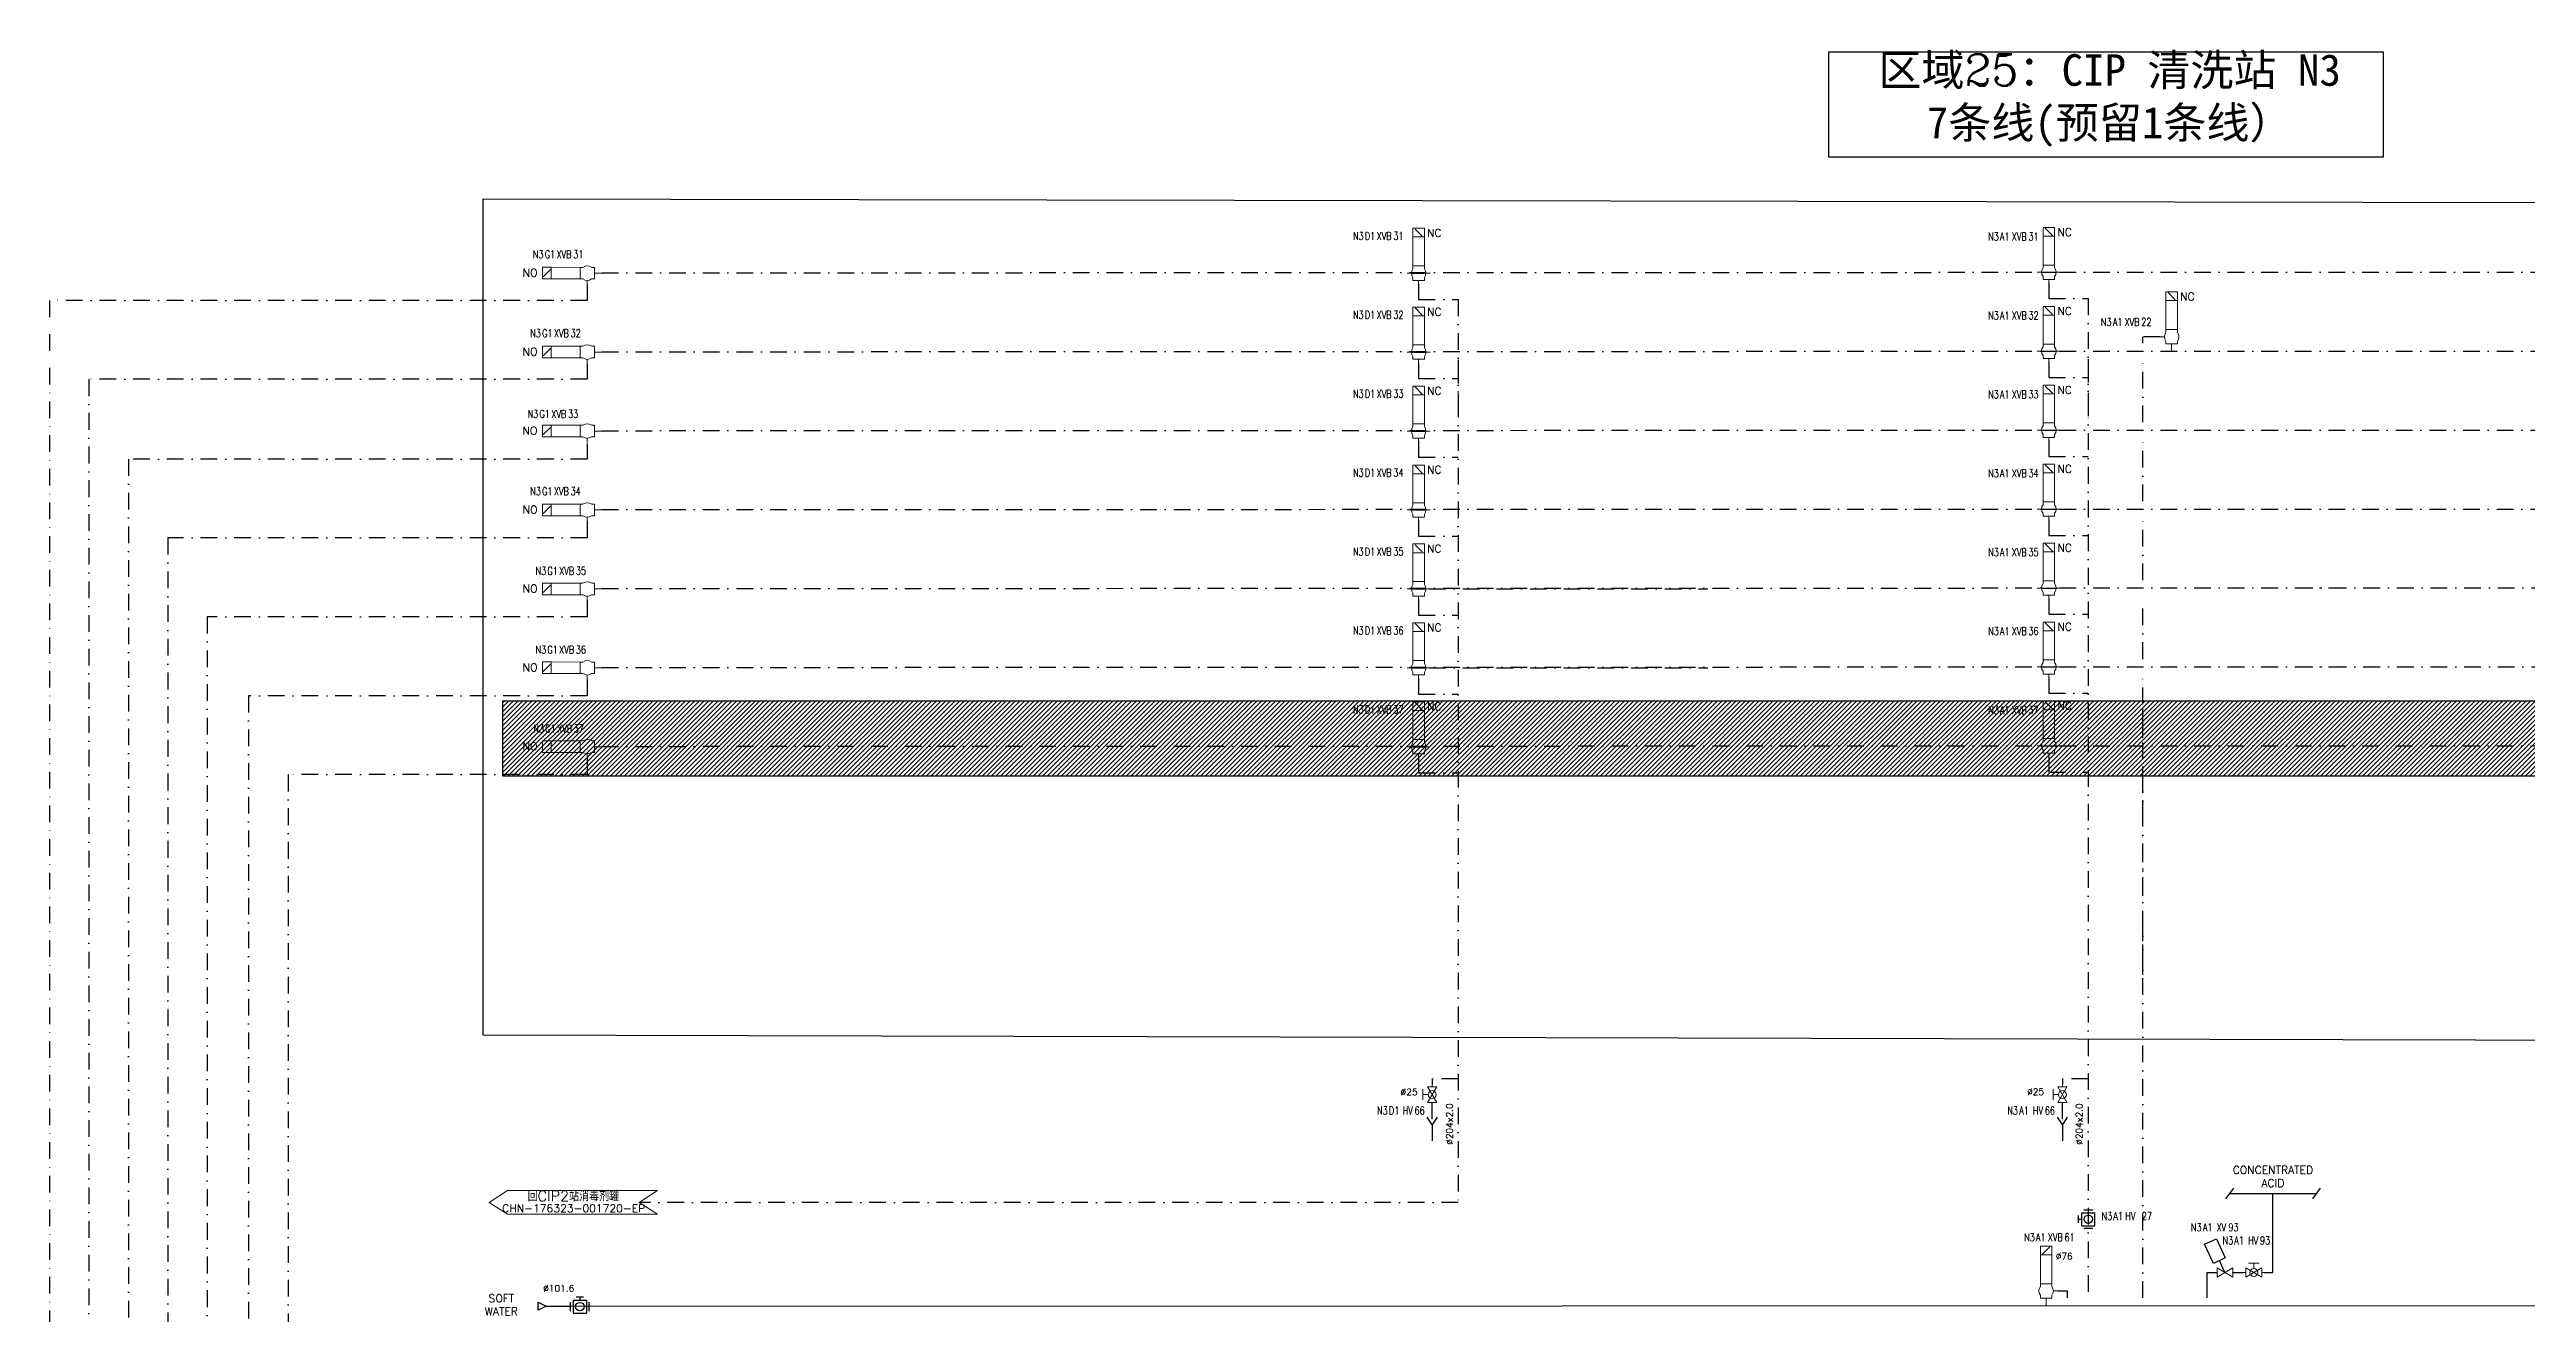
# Model space of a CAD drawing. Header units: inches. Extents: x 23279 to 25519, y 22340 to 23763.
# Drawn here: x 23281 to 24223, y 23283 to 23763 of the extents above; entities that cross this region are included whole.
import ezdxf
from ezdxf.enums import TextEntityAlignment as Align

# ---------------------------------------------------------------- set-up
doc = ezdxf.new("R2010")
doc.units = ezdxf.units.IN
doc.header["$MEASUREMENT"] = 0
doc.linetypes.add('DASHDOT2', pattern=[12.7, 6.35, -3.175, 0, -3.175])
doc.layers.add('31 Equipment', color=7, linetype='Continuous', lineweight=9)
for name, color, linetype in [('Future', 140, 'Continuous'), ('MATERIEL-DIVERS', 7, 'Continuous'), ('REPERES', 7, 'Continuous'), ('Skid', 5, 'Continuous'), ('techn-data', 7, 'Continuous'), ('TEXTES', 7, 'Continuous'), ('TUYAUTERIE-EAU UTILITES FROIDE', 142, 'Continuous'), ('TUYAUTERIE-NEP', 4, 'DASHDOT2'), ('TUYAUTERIE-NEP (CONCENTRES + DETERGENTS)', 1, 'Continuous'), ('TXT_ENG', 7, 'Continuous'), ('TXT_FR', 7, 'Continuous'), ('VANNES', 7, 'Continuous')]:
    doc.layers.add(name, color=color, linetype=linetype)
doc.layers.get('REPERES').off()
doc.styles.add('ROMANC', font='romanc')
doc.styles.add('ROMANS', font='ROMANS.SHX')
doc.styles.add('S', font='SIMPLEX')
doc.styles.add('USER1', font='TXT.SHX', dxfattribs={"bigfont": 'gbcbig.shx'})

# ---------------------------------------------------------------- blocks, each defined once
blk = doc.blocks.new('APV-VLV-SSEAT-SW42-3')
at = {"layer": '31 Equipment', "ltscale": 38}
for p, q in [((1.25, 15.25), (-1.25, 12.75)), ((-2, 2.5), (-2, 1.5)), ((2, 2.5), (2, 1.5)), ((-2, -2.5), (-2, -1.5)), ((2, -2.5), (-2, -2.5)), ((-2, -2.5), (2, -2.5)), ((0, -2.5), (0, -5)), ((2, -2.5), (2, -1.5))]:
    blk.add_line(p, q, dxfattribs=at)
at = {"layer": '31 Equipment'}
for p, q in [((-4, 0), (-2.5, 0)), ((2.5, 0), (4, 0))]:
    blk.add_line(p, q, dxfattribs=at)
at = {"layer": '31 Equipment', "lineweight": 30}
blk.add_line((2.5, 0), (-2.5, 0), dxfattribs=at)
at = {"layer": '31 Equipment', "ltscale": 38}
for points in [[(-2, 12.5), (2, 12.5), (2, 15.5), (-2, 15.5)], [(-2, 2.5), (2, 2.5), (2, 12.5), (-2, 12.5)]]:
    blk.add_lwpolyline(points, close=True, dxfattribs=at)
for start, end in [(143.1301, 216.8699), (323.1301, 36.8699)]:
    blk.add_arc((0, 0), 2.5, start, end, dxfattribs=at)
blk = doc.blocks.new('APV-VLV-SSEAT-SW41-3')
at = {"layer": '31 Equipment', "ltscale": 38}
for p, q in [((1.25, 15.25), (-1.25, 12.75)), ((-2, 2.5), (-2, 1.5)), ((2, 2.5), (2, 1.5)), ((2.5, 0), (4, 0)), ((-2, -2.5), (-2, -1.5)), ((2, -2.5), (-2, -2.5)), ((-2, -2.5), (2, -2.5)), ((0, -2.5), (0, -5)), ((2, -2.5), (2, -1.5))]:
    blk.add_line(p, q, dxfattribs=at)
for points in [[(-2, 12.5), (2, 12.5), (2, 15.5), (-2, 15.5)], [(-2, 2.5), (2, 2.5), (2, 12.5), (-2, 12.5)]]:
    blk.add_lwpolyline(points, close=True, dxfattribs=at)
for start, end in [(143.1301, 216.8699), (323.1301, 36.8699)]:
    blk.add_arc((0, 0), 2.5, start, end, dxfattribs=at)
blk = doc.blocks.new('FLE23')
at = {"color": 7}
for p, q in [((0, -1.5), (0, 1.5)), ((0, 1.5), (3, 0)), ((3, 0), (0, -1.5))]:
    blk.add_line(p, q, dxfattribs=at)
at = {"layer": 'MATERIEL-DIVERS', "color": 2}
for p in [(0, 0), (3, 0)]:
    blk.add_point(p, dxfattribs=at)
at = {"layer": 'MATERIEL-DIVERS', "color": 7, "extrusion": (-1, 0, 0)}
blk.add_point((0, 0), dxfattribs=at)
at = {"layer": 'MATERIEL-DIVERS', "color": 7, "extrusion": (1, 0, 0)}
blk.add_point((3, 0), dxfattribs=at)
blk = doc.blocks.new('VALVBUTT A BRIDES')
at = {"layer": 'VANNES'}
for p, q in [((-3.5, -1.73), (-3.5, 1.74)), ((-2.5, 2.5), (-2.5, -2.5)), ((-2.5, 2.5), (2.5, 2.5)), ((-1.4, 3.77), (1.4, 3.77)), ((0, 3.77), (0, 2.5)), ((2.5, 2.5), (2.5, -2.5)), ((3.5, -1.73), (3.5, 1.74)), ((-2.5, -2.5), (2.5, -2.5))]:
    blk.add_line(p, q, dxfattribs=at)
blk.add_circle((0, 0), 1.6, dxfattribs=at)
blk = doc.blocks.new('VANNE SIEGE INCLINE')
at = {"color": 7}
for p, q in [((-3, 1.73), (-3, -1.73)), ((-3, -1.73), (3, 1.73)), ((3, -1.73), (-3, 1.73)), ((3, 1.73), (3, -1.73))]:
    blk.add_line(p, q, dxfattribs=at)
at = {"color": 7, "extrusion": (-1, 0, 0)}
blk.add_point((-3, 0), dxfattribs=at)
at = {"color": 7, "extrusion": (1, 0, 0)}
blk.add_point((3, 0), dxfattribs=at)
at = {"layer": 'VANNES'}
for p, q in [((3.23, 12.84), (-0.15, 5.59)), ((7.76, 10.73), (3.23, 12.84)), ((4.38, 3.47), (7.76, 10.73)), ((-0.15, 5.59), (4.38, 3.47)), ((0, 0), (2.11, 4.53))]:
    blk.add_line(p, q, dxfattribs=at)
blk = doc.blocks.new('APV-VLVM-BALL-KHV+MF-1')
at = {"layer": '31 Equipment', "ltscale": 38}
for p, q in [((-3, 0), (-4, 0)), ((3, 0), (4, 0))]:
    blk.add_line(p, q, dxfattribs=at)
at = {"layer": '31 Equipment'}
for p, q in [((-3, 1.734), (-3, -1.734)), ((-3, -1.734), (3, 1.734)), ((3, -1.734), (-3, 1.734)), ((-2, 3.5), (2, 3.5)), ((0, 1.5), (0, 3.5)), ((3, 1.734), (3, -1.734))]:
    blk.add_line(p, q, dxfattribs=at)
blk.add_circle((0, 0), 1.5, dxfattribs=at)
blk = doc.blocks.new('REPNORM1')
at = {"layer": 'TEXTES', "style": 'ROMANS', "width": 0.75}
for tag, p in [('ZONE', (-9.75, -1.25)), ('SOUSZONE', (-5.25, -1.25)), ('ELEMENT', (-0.75, -1.25)), ('NUM', (5.59, -1.22))]:
    blk.add_attdef(tag, p, '', height=3, dxfattribs=at)
blk = doc.blocks.new('REPNORM')
at = {"layer": 'TEXTES', "style": 'ROMANS', "width": 0.75}
for tag, p in [('ZONE', (-9.75, -1.25)), ('SOUSZONE', (-5.25, -1.25)), ('ELEMENT', (0, -1.25)), ('NUM', (4.5, -1.25))]:
    blk.add_attdef(tag, p, '', height=3, dxfattribs=at)
blk = doc.blocks.new('APV-SIGN-ARW-DWG-1')
at = {"layer": '31 Equipment'}
for p, q in [((-32, 4.49), (25, 4.49)), ((-32, 4.49), (-25, 0)), ((-25, 0), (-32, -4.49)), ((25, 4.49), (32, 0)), ((32, 0), (25, -4.49)), ((-32, -4.49), (25, -4.49))]:
    blk.add_line(p, q, dxfattribs=at)
at = {"layer": '31 Equipment', "style": 'ROMANS', "width": 0.8}
for tag, p in [('TEXT1', (0, 0.37)), ('TEXT2', (0, -3.63))]:
    blk.add_attdef(tag, text='', height=3, dxfattribs=at).set_placement(p, align=Align.CENTER)

msp = doc.modelspace()

# ---------------------------------------------------------------- hatches: boundary and pattern name
at = {"layer": 'Future', "linetype": 'ByBlock'}
h = msp.add_hatch(dxfattribs=at)
h.set_pattern_fill('ANSI31', color=4, scale=10)
h.paths.add_polyline_path([(23582.02, 22950.99), (25012.63, 22950.99), (25012.63, 23368.85), (25513.59, 23368.85), (25513.59, 23308.35), (25335.79, 23308.35), (25134.28, 23308.35), (25134.28, 22935.28), (24983.22, 22935.28), (24983.22, 22913.39), (24947.99, 22913.39), (24947.99, 22907.57), (24906.32, 22907.57), (24906.32, 22916.3), (24826.24, 22916.3), (24826.24, 22909.56), (23582.02, 22909.56)])
h.paths.add_polyline_path([(23453.25, 23515.71), (25440.65, 23515.71), (25440.65, 23487.02), (23453.25, 23487.02)])

# ---------------------------------------------------------------- linework, layer by layer
at = {"layer": 'Future', "color": 4, "linetype": 'ByBlock'}
msp.add_lwpolyline([(23453.25, 23515.71), (25440.65, 23515.71), (25440.65, 23487.02), (23453.25, 23487.02), (23453.25, 23515.71)], dxfattribs=at)
at = {"layer": 'MATERIEL-DIVERS'}
msp.add_lwpolyline([(24168.37, 23762.4), (24168.37, 23722.4), (23957.58, 23722.4), (23957.58, 23762.4)], close=True, dxfattribs=at)
at = {"layer": 'Skid'}
msp.add_lwpolyline([(24867.1, 22391.88), (24867.1, 22556.53), (25518.76, 22556.53), (25518.76, 23702.66), (23445.67, 23706.44), (23445.67, 23388.76), (24910.92, 23384.98), (24910.92, 23084.87), (23557, 23084.87), (23557, 22429.72), (24735.31, 22429.72), (24735.31, 22391.88), (24867.1, 22391.88)], dxfattribs=at)
at = {"layer": 'TUYAUTERIE-EAU UTILITES FROIDE'}
for p, q in [((24044.63, 23291.36), (24048.32, 23291.36)), ((24048.31, 23288.72), (24048.32, 23291.36)), ((23469.72, 23285.58), (24760.98, 23285.93)), ((23469.72, 23285.58), (23479.05, 23285.58))]:
    msp.add_line(p, q, dxfattribs=at)
at = {"layer": 'TUYAUTERIE-NEP'}
for p, q in [((23485.4, 23673.86), (23485.4, 23667.92)), ((23490.9, 23678.38), (24038.27, 23678.58)), ((23801.57, 23674.26), (23801.57, 23668.26)), ((23801.57, 23674.26), (23801.57, 23668.26)), ((24041.27, 23674.58), (24041.27, 23668.58)), ((24041.27, 23674.58), (24041.27, 23668.58)), ((24045.27, 23678.58), (24278.27, 23678.58)), ((23280.86, 23667.92), (23280.86, 22534.67)), ((23485.4, 23667.92), (23280.86, 23667.92)), ((23801.57, 23668.26), (23816.57, 23668.26)), ((23816.57, 23668.26), (23816.57, 23651.26)), ((23816.57, 23668.26), (23816.57, 23325)), ((24041.27, 23668.58), (24056.27, 23668.58)), ((24056.27, 23668.58), (24056.27, 23651.58)), ((24056.27, 23668.58), (24056.27, 23288.72)), ((23490.9, 23648.37), (24038.27, 23648.58)), ((24045.27, 23648.58), (24278.27, 23648.58)), ((24056.27, 23645.58), (24056.27, 23621.58)), ((24083.57, 23654.08), (24076.98, 23654.08)), ((24076.98, 23651.58), (24076.98, 23654.08)), ((24076.98, 23621.58), (24076.98, 23645.58)), ((23295.86, 23637.9), (23295.86, 22534.67)), ((23485.4, 23637.9), (23295.86, 23637.9)), ((23485.4, 23643.84), (23485.4, 23637.9)), ((23801.57, 23644.26), (23801.57, 23638.26)), ((23801.57, 23644.26), (23801.57, 23638.26)), ((23801.57, 23638.26), (23816.57, 23638.26)), ((23816.57, 23645.26), (23816.57, 23621.26)), ((24041.27, 23644.58), (24041.27, 23638.58)), ((24041.27, 23644.58), (24041.27, 23638.58)), ((24041.27, 23638.58), (24056.27, 23638.58)), ((23490.9, 23618.37), (24038.27, 23618.58)), ((24045.27, 23618.58), (24278.27, 23618.58)), ((23485.4, 23613.54), (23485.4, 23607.6)), ((23801.57, 23614.26), (23801.57, 23608.26)), ((23801.57, 23614.26), (23801.57, 23608.26)), ((23801.57, 23608.26), (23816.57, 23608.26)), ((24041.27, 23614.58), (24041.27, 23608.58)), ((24041.27, 23614.58), (24041.27, 23608.58)), ((24041.27, 23608.58), (24056.27, 23608.58)), ((24076.98, 23591.58), (24076.98, 23615.58)), ((23310.86, 23607.6), (23310.86, 22534.67)), ((23485.4, 23607.6), (23310.86, 23607.6)), ((23485.4, 23583.84), (23485.4, 23577.6)), ((23490.9, 23588.37), (24038.27, 23588.58)), ((23801.57, 23584.26), (23801.57, 23578.26)), ((23801.57, 23584.26), (23801.57, 23578.26)), ((24041.27, 23584.58), (24041.27, 23578.58)), ((24041.27, 23584.58), (24041.27, 23578.58)), ((24045.27, 23588.58), (24278.27, 23588.58)), ((24076.98, 23561.58), (24076.98, 23585.58)), ((23325.86, 23577.6), (23325.86, 22534.67)), ((23485.4, 23577.6), (23325.86, 23577.6)), ((23801.57, 23578.26), (23816.57, 23578.26)), ((24041.27, 23578.58), (24056.27, 23578.58)), ((23485.4, 23553.81), (23485.4, 23547.6)), ((23490.9, 23558.37), (24038.27, 23558.58)), ((23801.57, 23554.26), (23801.57, 23548.26)), ((23801.57, 23554.26), (23801.57, 23548.26)), ((23805.57, 23558.26), (23911.57, 23558.26)), ((24041.27, 23554.58), (24041.27, 23548.58)), ((24041.27, 23554.58), (24041.27, 23548.58)), ((24045.27, 23558.58), (24151.27, 23558.58)), ((24076.98, 23531.58), (24076.98, 23555.58)), ((24135.27, 23558.58), (24278.27, 23558.58)), ((23340.86, 23547.6), (23340.86, 22534.67)), ((23485.4, 23547.6), (23340.86, 23547.6)), ((23801.57, 23548.26), (23816.57, 23548.26)), ((24041.27, 23548.58), (24056.27, 23548.58)), ((23485.4, 23523.84), (23485.4, 23517.6)), ((23490.9, 23528.37), (24038.27, 23528.58)), ((23801.57, 23524.26), (23801.57, 23518.26)), ((23801.57, 23524.26), (23801.57, 23518.26)), ((23805.57, 23528.26), (23911.57, 23528.26)), ((24041.27, 23524.58), (24041.27, 23518.58)), ((24041.27, 23524.58), (24041.27, 23518.58)), ((24045.27, 23528.58), (24151.27, 23528.58)), ((24076.98, 23501.58), (24076.98, 23525.58)), ((24135.27, 23528.58), (24278.27, 23528.58)), ((23356.56, 23517.6), (23356.56, 22534.67)), ((23485.4, 23517.6), (23356.56, 23517.6)), ((23801.57, 23518.26), (23816.57, 23518.26)), ((24041.27, 23518.58), (24056.27, 23518.58)), ((24076.98, 23288.72), (24076.98, 23518.22)), ((23490.9, 23498.37), (24038.27, 23498.58)), ((24045.27, 23498.58), (24278.27, 23498.58)), ((24076.98, 23471.58), (24076.98, 23495.58)), ((23371.66, 23487.62), (23371.66, 22534.67)), ((23485.4, 23487.62), (23371.66, 23487.62)), ((23485.4, 23493.84), (23485.4, 23487.62)), ((23801.57, 23494.26), (23801.57, 23488.26)), ((23801.57, 23494.26), (23801.57, 23488.26)), ((23801.57, 23488.26), (23816.57, 23488.26)), ((24041.27, 23494.58), (24041.27, 23488.58)), ((24041.27, 23494.58), (24041.27, 23488.58)), ((24041.27, 23488.58), (24056.27, 23488.58)), ((24076.98, 23441.58), (24076.98, 23465.58)), ((24076.98, 23411.58), (24076.98, 23435.58)), ((23816.57, 23371.95), (23806.72, 23371.95)), ((23806.72, 23371.95), (23806.72, 23370)), ((23806.72, 23356.72), (23806.72, 23363)), ((24056.27, 23371.95), (24046.42, 23371.95)), ((24046.42, 23371.95), (24046.42, 23370)), ((24046.42, 23356.72), (24046.42, 23363)), ((23804.72, 23357.43), (23806.72, 23354.43)), ((23806.72, 23354.43), (23808.72, 23357.43)), ((23806.72, 23354.43), (23806.72, 23348.43)), ((24044.42, 23357.43), (24046.42, 23354.43)), ((24046.42, 23354.43), (24048.42, 23357.43)), ((24046.42, 23354.43), (24046.42, 23348.43))]:
    msp.add_line(p, q, dxfattribs=at)
msp.add_lwpolyline([(23816.57, 23325), (23505.08, 23325)], dxfattribs=at)
at = {"layer": 'TUYAUTERIE-NEP (CONCENTRES + DETERGENTS)'}
for p, q in [((24111.48, 23330.37), (24108.48, 23326.37)), ((24109.98, 23328.37), (24142.98, 23328.37)), ((24126.48, 23298.37), (24126.48, 23328.37)), ((24144.48, 23330.37), (24141.48, 23326.37)), ((24101.48, 23298.37), (24105.22, 23298.37)), ((24101.48, 23288.72), (24101.48, 23298.37)), ((24111.22, 23298.37), (24115.22, 23298.37)), ((24123.22, 23298.37), (24126.48, 23298.37))]:
    msp.add_line(p, q, dxfattribs=at)

# ---------------------------------------------------------------- block references
at = {"layer": '31 Equipment', "xscale": -1, "rotation": 90}
for p in [(23806.72, 23366), (24046.42, 23366)]:
    msp.add_blockref('APV-VLVM-BALL-KHV+MF-1', p, dxfattribs=at)
at = {"layer": '31 Equipment', "xscale": -1}
msp.add_blockref('VANNE SIEGE INCLINE', (24108.22, 23298.37), dxfattribs=at)
at = {"layer": '31 Equipment'}
msp.add_blockref('APV-VLVM-BALL-KHV+MF-1', (24119.22, 23298.37), dxfattribs=at)
at = {"layer": 'MATERIEL-DIVERS'}
ref = msp.add_blockref('APV-SIGN-ARW-DWG-1', (23480.08, 23325), dxfattribs=dict(at, rotation=180))
ref.add_attrib('TEXT1', '回CIP2站消毒剂罐', dxfattribs={"layer": '31 Equipment', "height": 4, "style": 'USER1'}).set_placement((23480.08, 23325.45), align=Align.CENTER)
ref.add_attrib('TEXT2', 'CHN-176323-001720-EP', dxfattribs={"layer": '31 Equipment', "height": 3, "style": 'USER1'}).set_placement((23480.23, 23321.27), align=Align.CENTER)
at = {"layer": 'REPERES'}
for name, p, values in [('REPNORM1', (23786.36, 23692.14), {'ZONE': 'N3', 'SOUSZONE': 'D1', 'ELEMENT': 'XVB', 'NUM': '31'}), ('REPNORM1', (24027.92, 23691.91), {'ZONE': 'N3', 'SOUSZONE': 'A1', 'ELEMENT': 'XVB', 'NUM': '31'}), ('REPNORM1', (23474.46, 23685.16), {'ZONE': 'N3', 'SOUSZONE': 'G1', 'ELEMENT': 'XVB', 'NUM': '31'}), ('REPNORM1', (23473.46, 23655.16), {'ZONE': 'N3', 'SOUSZONE': 'G1', 'ELEMENT': 'XVB', 'NUM': '32'}), ('REPNORM1', (23786.36, 23662.14), {'ZONE': 'N3', 'SOUSZONE': 'D1', 'ELEMENT': 'XVB', 'NUM': '32'}), ('REPNORM1', (24027.92, 23661.91), {'ZONE': 'N3', 'SOUSZONE': 'A1', 'ELEMENT': 'XVB', 'NUM': '32'}), ('REPNORM1', (24070.84, 23659.44), {'ZONE': 'N3', 'SOUSZONE': 'A1', 'ELEMENT': 'XVB', 'NUM': '22'}), ('REPNORM1', (23786.36, 23632.14), {'ZONE': 'N3', 'SOUSZONE': 'D1', 'ELEMENT': 'XVB', 'NUM': '33'}), ('REPNORM1', (24027.92, 23631.91), {'ZONE': 'N3', 'SOUSZONE': 'A1', 'ELEMENT': 'XVB', 'NUM': '33'}), ('REPNORM1', (23472.46, 23624.46), {'ZONE': 'N3', 'SOUSZONE': 'G1', 'ELEMENT': 'XVB', 'NUM': '33'}), ('REPNORM1', (23786.36, 23602.14), {'ZONE': 'N3', 'SOUSZONE': 'D1', 'ELEMENT': 'XVB', 'NUM': '34'}), ('REPNORM1', (24027.92, 23601.91), {'ZONE': 'N3', 'SOUSZONE': 'A1', 'ELEMENT': 'XVB', 'NUM': '34'}), ('REPNORM1', (23473.46, 23595.1), {'ZONE': 'N3', 'SOUSZONE': 'G1', 'ELEMENT': 'XVB', 'NUM': '34'}), ('REPNORM1', (23786.36, 23572.14), {'ZONE': 'N3', 'SOUSZONE': 'D1', 'ELEMENT': 'XVB', 'NUM': '35'}), ('REPNORM1', (24027.92, 23571.91), {'ZONE': 'N3', 'SOUSZONE': 'A1', 'ELEMENT': 'XVB', 'NUM': '35'}), ('REPNORM1', (23475.46, 23564.83), {'ZONE': 'N3', 'SOUSZONE': 'G1', 'ELEMENT': 'XVB', 'NUM': '35'}), ('REPNORM1', (23786.36, 23542.14), {'ZONE': 'N3', 'SOUSZONE': 'D1', 'ELEMENT': 'XVB', 'NUM': '36'}), ('REPNORM1', (24027.92, 23541.91), {'ZONE': 'N3', 'SOUSZONE': 'A1', 'ELEMENT': 'XVB', 'NUM': '36'}), ('REPNORM1', (23475.46, 23534.87), {'ZONE': 'N3', 'SOUSZONE': 'G1', 'ELEMENT': 'XVB', 'NUM': '36'}), ('REPNORM1', (23786.36, 23512.14), {'ZONE': 'N3', 'SOUSZONE': 'D1', 'ELEMENT': 'XVB', 'NUM': '37'}), ('REPNORM1', (24027.92, 23511.91), {'ZONE': 'N3', 'SOUSZONE': 'A1', 'ELEMENT': 'XVB', 'NUM': '37'}), ('REPNORM1', (23474.64, 23504.84), {'ZONE': 'N3', 'SOUSZONE': 'G1', 'ELEMENT': 'XVB', 'NUM': '37'}), ('REPNORM', (23795.52, 23359.69), {'ZONE': 'N3', 'SOUSZONE': 'D1', 'ELEMENT': 'HV', 'NUM': '66'}), ('REPNORM', (24035.22, 23359.69), {'ZONE': 'N3', 'SOUSZONE': 'A1', 'ELEMENT': 'HV', 'NUM': '66'}), ('REPNORM1', (24071.05, 23319.56), {'ZONE': 'N3', 'SOUSZONE': 'A1', 'ELEMENT': 'HV', 'NUM': '27'}), ('REPNORM', (24105.06, 23315.31), {'ZONE': 'N3', 'SOUSZONE': 'A1', 'ELEMENT': 'XV', 'NUM': '93'}), ('REPNORM1', (24041.61, 23311.49), {'ZONE': 'N3', 'SOUSZONE': 'A1', 'ELEMENT': 'XVB', 'NUM': '61'}), ('REPNORM', (24117.06, 23310.31), {'ZONE': 'N3', 'SOUSZONE': 'A1', 'ELEMENT': 'HV', 'NUM': '93'})]:
    msp.add_blockref(name, p, dxfattribs=at).add_auto_attribs(values)
at = {"layer": 'TUYAUTERIE-EAU UTILITES FROIDE'}
for name, p in [('VALVBUTT A BRIDES', (23482.55, 23285.4)), ('FLE23', (23466.72, 23285.58))]:
    msp.add_blockref(name, p, dxfattribs=at)
at = {"layer": 'TUYAUTERIE-NEP', "xscale": -1.100000000000411, "yscale": 1.099999999999909, "zscale": 1.1, "rotation": 89.9707629785009}
for p in [(23485.4, 23678.26), (23485.4, 23648.24), (23485.4, 23618.24), (23485.4, 23588.24), (23485.4, 23558.21), (23485.4, 23528.24), (23485.4, 23498.24)]:
    msp.add_blockref('APV-VLV-SSEAT-SW41-3', p, dxfattribs=at)
at = {"layer": 'TUYAUTERIE-NEP', "xscale": -1.100000000000362, "yscale": 1.099999999999909, "zscale": 1.1}
for name, p in [('APV-VLV-SSEAT-SW41-3', (24087.97, 23654.08)), ('APV-VLV-SSEAT-SW42-3', (23801.57, 23528.25)), ('APV-VLV-SSEAT-SW42-3', (24041.27, 23528.57))]:
    msp.add_blockref(name, p, dxfattribs=at)
at = {"layer": 'VANNES'}
for name, p, xscale, yscale, zscale in [('APV-VLV-SSEAT-SW42-3', (23801.57, 23678.25), -1.100000000000362, 1.099999999999909, 1.1), ('APV-VLV-SSEAT-SW42-3', (24041.27, 23678.57), -1.100000000000362, 1.099999999999909, 1.1), ('APV-VLV-SSEAT-SW42-3', (23801.57, 23648.25), -1.100000000000362, 1.099999999999909, 1.1), ('APV-VLV-SSEAT-SW42-3', (24041.27, 23648.57), -1.100000000000362, 1.099999999999909, 1.1), ('APV-VLV-SSEAT-SW42-3', (23801.57, 23618.25), -1.100000000000362, 1.099999999999909, 1.1), ('APV-VLV-SSEAT-SW42-3', (24041.27, 23618.57), -1.100000000000362, 1.099999999999909, 1.1), ('APV-VLV-SSEAT-SW42-3', (23801.57, 23588.25), -1.100000000000362, 1.099999999999909, 1.1), ('APV-VLV-SSEAT-SW42-3', (24041.27, 23588.57), -1.100000000000362, 1.099999999999909, 1.1), ('APV-VLV-SSEAT-SW42-3', (23801.57, 23558.25), -1.100000000000362, 1.099999999999909, 1.1), ('APV-VLV-SSEAT-SW42-3', (24041.27, 23558.57), -1.100000000000362, 1.099999999999909, 1.1), ('APV-VLV-SSEAT-SW42-3', (23801.57, 23498.25), -1.100000000000362, 1.099999999999909, 1.1), ('APV-VLV-SSEAT-SW42-3', (24041.27, 23498.57), -1.100000000000362, 1.099999999999909, 1.1), ('APV-VLV-SSEAT-SW41-3', (24040.23, 23291.36), 1.100000000000362, 1.100000000000362, 1.100000000000362)]:
    msp.add_blockref(name, p, dxfattribs=dict(at, xscale=xscale, yscale=yscale, zscale=zscale))
at = {"layer": 'VANNES', "rotation": 90}
msp.add_blockref('VALVBUTT A BRIDES', (24056.27, 23318.6), dxfattribs=at)

# ---------------------------------------------------------------- texts
at = {"layer": 'techn-data', "style": 'ROMANS'}
for s, p in [('%%C25', (23797.95, 23366.99)), ('%%C25', (24036.23, 23367.08)), ('%%C76', (24047.1, 23304.56)), ('%%C101.6', (23474.53, 23292.35))]:
    msp.add_text(s, height=2.5, dxfattribs=at).set_placement(p, align=Align.MIDDLE_CENTER)
for p in [(23813.34, 23354.79), (24052.82, 23354.79)]:
    msp.add_text('%%C204x2.0', height=2.5, rotation=90, dxfattribs=at).set_placement(p, align=Align.MIDDLE_CENTER)
at = {"layer": 'TEXTES', "style": 'ROMANS'}
for p in [(23804.8, 23692.03), (24044.5, 23692.35), (23804.8, 23662.03), (24044.5, 23662.35), (24091.2, 23667.86), (23804.8, 23632.03), (24044.5, 23632.35), (23804.8, 23602.03), (24044.5, 23602.35), (23804.8, 23572.03), (24044.5, 23572.35), (23804.8, 23542.03), (24044.5, 23542.35), (23804.8, 23512.03), (24044.5, 23512.35)]:
    msp.add_text('NC', height=3, dxfattribs=at).set_placement(p)
at = {"layer": 'TXT_ENG', "style": 'S'}
for p in [(23463.61, 23676.89), (23463.61, 23646.87), (23463.58, 23616.87), (23463.61, 23586.87), (23463.61, 23556.84), (23463.61, 23526.87), (23463.61, 23496.87)]:
    msp.add_text('NO', height=3, dxfattribs=at).set_placement(p, align=Align.CENTER)
at = {"layer": 'TXT_ENG', "style": 'ROMANC'}
for s, p in [('CONCENTRATED', (24126.48, 23337.37)), ('ACID', (24126.48, 23332.37)), ('SOFT', (23452.72, 23288.58)), ('WATER', (23452.72, 23283.58))]:
    msp.add_text(s, height=3, dxfattribs=at).set_placement(p, align=Align.MIDDLE)
at = {"layer": 'TXT_FR', "insert": (24064.39, 23743.88), "char_height": 12, "width": 392.2747, "attachment_point": 5, "style": 'ROMANC'}
msp.add_mtext('{\\fSimSun|b0|i0|c134|p2;区域}25{\\fSimSun|b0|i0|c134|p2;：CIP 清洗站 N\\fSimSun|b0|i0|c0|p2;3\\P7\\fSimSun|b0|i0|c134|p2;条线\\fSimSun|b0|i0|c0|p2;(\\fSimSun|b0|i0|c134|p2;预留1条线）}', dxfattribs=at)

doc.saveas('drawing.dxf')
